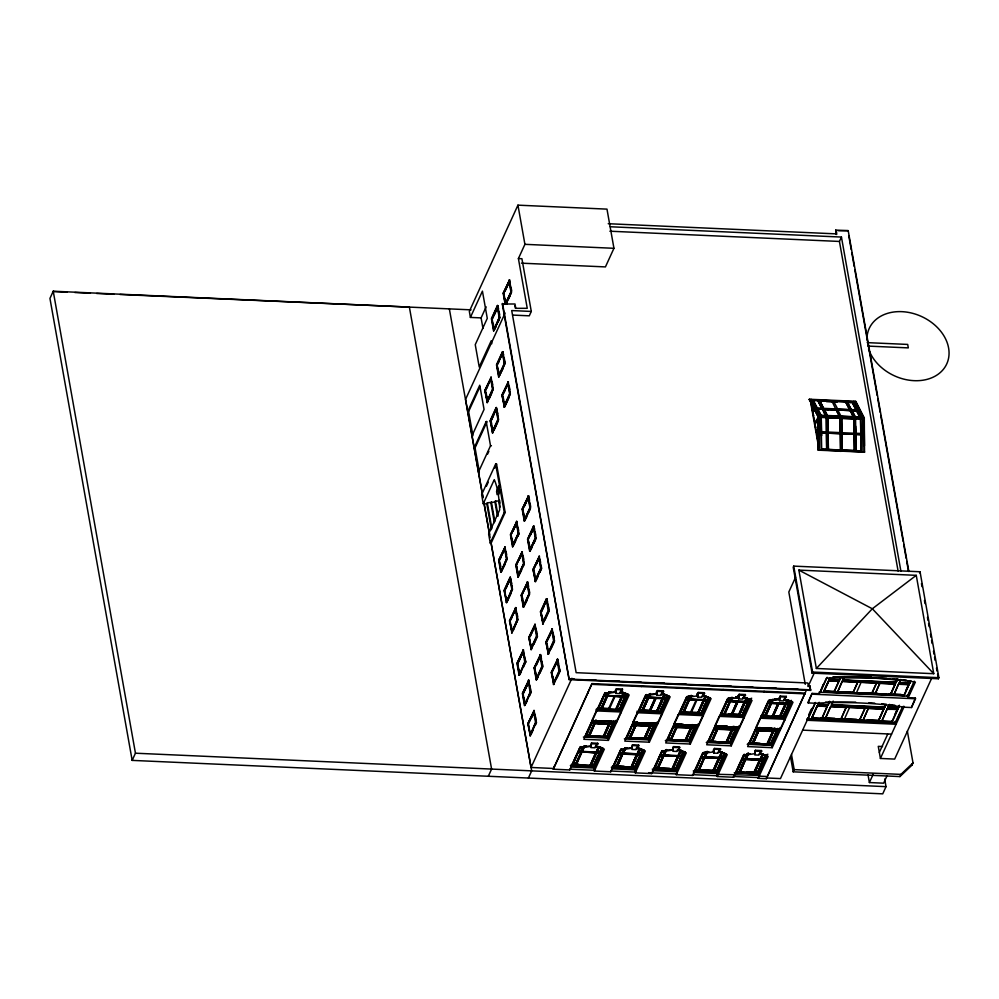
<?xml version="1.0" encoding="UTF-8"?>
<svg xmlns="http://www.w3.org/2000/svg" width="999" height="999" viewBox="0 0 999 999"><rect width="100%" height="100%" fill="white"/><g stroke="black" fill="none" stroke-linecap="round" stroke-linejoin="round"><path stroke-width="1.5" d="M591.52 742.981L590.921 747.614L595.017 747.801L597.802 744.018L597.664 743.256L591.52 742.981L590.884 746.365L579.795 748.051L569.767 769.942L553.271 769.205L591.982 683.603L805.069 693.094L766.358 778.708L758.166 778.333L759.04 775.399L718.219 774.325L717.806 772.052L726.186 753.758M616.333 688.786L615.696 692.17L604.607 693.855L583.803 739.285L608.379 740.384L629.183 694.942L620.067 692.369L622.477 689.06L616.333 688.786L615.734 693.418L619.83 693.606L622.477 689.06M632.479 744.804L631.88 749.437L635.976 749.625L638.748 745.841L638.623 745.079L632.479 744.804L631.843 748.189L620.754 749.874L610.726 771.765L594.343 771.041L593.943 768.768M656.156 692.22L656.693 695.254L660.789 695.429L663.561 691.645L663.436 690.883L657.292 690.609L656.643 694.005L645.566 695.679L624.762 741.108L649.338 742.207L670.142 696.778L661.013 694.193M656.693 695.254L657.292 690.609M673.426 746.628L672.839 751.273L676.935 751.448L679.707 747.664L679.57 746.902L673.426 746.628L672.789 750.024L661.713 751.698L651.685 773.588L635.302 772.864L634.902 770.591M701.972 696.016L711.101 698.601L690.297 744.03L665.721 742.944L686.525 697.502L697.589 695.828L698.239 692.444L704.382 692.719L704.52 693.468L701.748 697.252L697.652 697.077L697.102 694.043M697.652 697.077L698.239 692.444M713.748 751.847L714.385 748.463L720.529 748.738L717.881 753.271L713.786 753.096L713.249 750.062M713.786 753.096L714.385 748.463M738.061 695.878L738.598 698.9L742.694 699.075L745.479 695.292L745.341 694.542L739.198 694.268L738.561 697.652L738.136 695.379M738.598 698.9L739.198 694.268M755.344 750.286L754.745 754.919L758.84 755.107L761.625 751.31L761.488 750.561L755.344 750.286L754.707 753.671L743.618 755.344L733.591 777.247L717.22 776.51L716.807 774.25M780.157 696.091L779.52 699.475L768.431 701.148L747.627 746.59L772.202 747.689L793.006 702.247L783.89 699.675L786.3 696.365L780.157 696.091L779.557 700.724L783.653 700.911L786.3 696.365M864.709 452.16L818.281 450.174L817.794 416.146L809.365 399.25L855.668 401.311L864.285 418.094L864.522 451.885M810.926 400.424L811.151 399.325L819.692 415.671M812.874 401.036L813.099 399.937L852.497 401.698L860.476 416.97L821.078 415.222L813.099 399.937M817.944 400.986L822.052 408.853M822.165 408.304L817.157 408.079L817.319 409.165M817.157 408.079L820.966 415.759L824.699 416.071M823.775 408.653L819.717 400.512L823.725 408.928M820.941 415.896L821.078 415.222M822.327 409.39L817.432 408.616M853.745 416.945L850.149 410.077L824 409.465L828.583 409.665M822.439 408.841L825.948 416.121L822.389 409.115L817.382 408.891L822.352 409.253M827.647 416.059L824.113 408.916M835.938 409.478L831.93 401.061L833.553 401.123L837.661 409.003M836.213 410.002L839.797 416.883M837.824 410.077L841.42 416.958M845.654 402.222L849.812 409.815L823.75 408.791M847.314 402.297L851.46 410.027L856.555 409.84L851.548 409.615M852.909 416.121L850.149 410.077M852.497 401.698L852.272 402.797L849.237 402.659M851.71 410.701L856.717 410.926M853.658 402.335L853.883 401.236L862.424 417.582M864.447 445.766L864.098 418.206L855.668 401.311M498.676 485.926L496.565 491.608L497.102 494.63L499.488 490.459L498.676 485.926L500.462 486.001M499.1 487.237L497.677 491.058L497.477 490.084A48.601 14.648 -87.4 0 0 494.28 479.67L483.254 503.758L486.813 503.908L487.312 502.822L494.93 502.035L495.442 500.949L499.001 501.098L499.5 500.012L500.037 503.034M471.103 309.852L53.234 291.221L49.95 298.414L132.168 760.389L882.741 793.843L886.026 786.65L884.677 779.058M132.168 760.389L135.452 753.209L53.234 291.221M521.466 263.174L605.431 266.908L613.948 248.301L606.98 209.128L517.944 205.157L469.33 311.363L470.404 317.42L481.093 317.894L486.151 306.83M470.404 317.42L482.43 291.134L487.275 318.381L475.249 344.655L479.22 366.97L491.258 340.696L491.795 343.731M514.985 305.806L515.422 308.329L527.247 308.304L518.406 258.566L524.912 244.33L517.944 205.157M495.966 326.873L493.568 330.794L491.408 318.681L497.427 305.544L498.551 308.604M505.032 303.646L503.146 293.057L509.752 279.945M497.902 306.88L492.395 318.918M511.226 291.82L505.419 303.858L503.533 293.256L509.64 281.243M497.602 306.868L492.095 318.906L493.981 329.495L499.488 317.457M509.34 281.231L503.821 293.269L505.706 303.871M494.23 314.91L496.678 309.553M505.344 290.609L507.804 285.264M518.406 258.566L521.915 258.716L531.293 311.438L511.713 310.564L576.148 672.677L807.804 682.991L808.328 685.976L810.114 686.063L810.539 690.396L569.143 679.632L502.285 303.996L515.009 303.996L515.684 307.779M497.315 306.855L499.188 317.445L494.268 329.508M505.419 303.858L510.926 291.808L509.04 281.219M493.568 330.794L499.575 317.645L497.427 305.544M505.906 303.846L511.313 292.02L509.165 279.907M506.193 303.858L511.613 292.033L509.453 279.932L503.446 293.069L505.332 303.659M498.364 321.616L499.575 317.645M508.903 298.614L511.313 292.02M505.119 312.999L465.559 399.388L483.041 497.639M468.606 411.538L467.719 411.501L479.745 385.227L484.053 409.428L472.028 435.714L472.914 435.751L468.606 411.538L480.007 386.65M487.5 402.572L484.752 390.447L491.358 377.335M502.834 369.056L498.638 376.91L496.478 364.81L502.497 351.673L503.633 354.72M487.612 401.273L485.127 390.646L491.246 378.633L490.01 381.306M499.35 375.636L496.865 365.022L502.972 353.009L501.136 357.018M490.946 378.621L485.427 390.659L487.312 401.261L492.832 389.21M502.684 352.984L497.165 365.035L499.05 375.624L504.557 363.586M487.562 386.663L485.127 390.646M498.688 362.375L496.865 365.022M487.012 401.248L492.532 389.198L490.646 378.609M498.751 375.612L504.27 363.574L502.385 352.972M486.9 402.547L492.919 389.41L490.759 377.31M498.638 376.91L504.657 363.773L502.497 351.673M489.298 398.638L491.708 393.381M531.293 311.438L529.295 315.821L512.712 315.085M486.201 421.541L474.175 447.814L475.062 447.852L487.1 421.578L486.201 421.541L490.521 445.754L478.484 472.028L479.37 472.065M492.882 432.842L490.134 420.704L496.153 407.567L497.814 413.648M504.62 407.205L501.873 395.08L508.479 381.968M492.994 431.531L490.521 420.916L496.628 408.903M504.732 405.906L502.26 395.279L508.366 383.266M496.328 408.891L490.821 420.929L492.694 431.518L498.214 419.48M508.066 383.254L502.547 395.292L504.433 405.894L509.952 393.843M491.645 423.963L491.108 420.941L493.568 415.584M504.682 391.296L502.26 395.279M492.407 431.506L497.914 419.468L496.028 408.878M504.133 405.881L509.652 393.831L507.767 383.241M492.282 432.817L498.301 419.667L496.153 407.567M504.02 407.18L510.039 394.043L507.879 381.93M494.08 430.207L497.689 422.327M505.219 405.894L508.828 398.014M487.612 454.083L488.873 451.323M490.247 543.094L504.283 512.437L500.374 490.497L498.401 495.254A48.601 14.648 -87.4 0 1 499.662 509.927L488.636 534.015L490.247 543.094L491.146 543.131L505.169 512.475L496.553 464.06L495.666 464.023L481.63 494.68L483.254 503.758M486.351 486.351L488.261 482.18M494.642 468.244L496.553 464.06M505.019 564.447L500.811 572.302L498.663 560.202L505.269 547.09M515.546 541.446L512.549 546.678L510.402 534.565L517.007 521.453M526.685 517.12L524.288 521.041L522.127 508.941L528.746 495.829M498.663 560.202L504.97 547.077L507.13 559.178L501.111 572.315L499.05 560.414L505.157 548.389L503.321 552.41M513.261 545.392L510.776 534.777L516.883 522.764L513.211 530.794M524.999 519.767L522.514 509.14L528.621 497.127M504.857 548.376L499.338 560.427L501.223 571.016L506.743 558.965M516.595 522.752L511.076 534.79L512.962 545.379L518.481 533.341M528.321 497.115L522.814 509.153L524.7 519.755L530.207 507.704M500.861 557.754L499.05 560.414M524.338 506.493L528.009 498.464M504.557 548.364L506.443 558.953L501.523 571.028M512.662 545.367L518.181 533.329L516.296 522.739M524.4 519.742L529.92 507.692L528.034 497.102M500.811 572.302L506.83 559.165L504.67 547.065M512.549 546.678L518.568 533.528L516.408 521.428M524.288 521.041L530.307 507.904L528.146 495.804M517.957 536.188L519.155 533.566L518.181 533.329M529.095 511.875L530.307 507.904M506.793 602.597L504.045 590.459L510.064 577.322L511.738 583.404M521.54 570.392L517.932 576.935L515.784 564.835L522.39 551.723M532.067 547.39L529.67 551.298L527.522 539.198L533.528 526.061L534.665 529.108M516.083 564.847L522.09 551.71L524.25 563.811L518.231 576.947L516.346 566.358M508.091 584.003L510.539 578.658L504.433 590.671L506.868 586.688M518.106 572.627L518.643 575.661L516.171 565.034L522.277 553.021M530.382 550.024L527.897 539.41L534.015 527.397L530.332 535.414M510.239 578.646L504.732 590.684L506.343 599.762M521.977 553.009L516.458 565.059L518.344 575.649L523.863 563.598M533.716 527.372L528.196 539.423L530.082 550.012L535.601 537.974M519.205 559.715L521.665 554.358M509.94 578.633L511.825 589.223L506.905 601.286M518.056 575.636L523.563 563.586L521.678 552.996M529.782 549.999L535.302 537.962L533.416 527.36M507.23 599.937L512.125 589.235M506.206 602.572L512.212 589.435L510.064 577.322M517.932 576.935L523.951 563.798L521.803 551.698M529.67 551.298L535.689 538.161L533.528 526.061M507.392 601.286L511.001 593.394M523.339 566.458L523.951 563.798M533.878 543.444L535.676 539.51M512.175 632.854L509.428 620.729L516.046 607.617M526.923 600.661L523.326 607.205L521.166 595.092L527.772 581.98M535.651 581.593L532.904 569.467L539.51 556.356M514.085 612.936L515.921 608.915L509.815 620.941L511.638 618.281M524.025 605.918L521.553 595.304L527.659 583.291L525.212 588.636M535.227 577.26L535.764 580.294L533.291 569.667L539.398 557.654M515.634 608.903L510.114 620.953L512 631.543L517.507 619.492M527.36 583.279L521.853 595.317L523.738 605.906L529.245 593.868M539.098 557.642L533.578 569.68L535.464 580.282L540.983 568.231M536.338 564.348L538.786 558.99M515.334 608.891L517.22 619.48L512.3 631.555M523.439 605.894L528.946 593.856L527.072 583.266M535.177 580.269L540.684 568.219L538.798 557.629M511.588 632.829L517.607 619.692L515.447 607.592M523.326 607.205L529.333 594.068L527.185 581.955M535.052 581.568L541.071 568.431L538.923 556.331M513.386 630.232L517.607 619.692M536.251 580.282L538.061 576.336M539.86 572.402L541.67 568.456L541.121 565.434M520.929 672.602L519.13 675.199L516.97 663.099L523.576 649.987M531.456 649.6L528.708 637.462L535.314 624.35M543.194 623.963L540.447 611.825L546.453 598.688L547.589 601.748M529.008 637.474L535.014 624.338L537.175 636.438L531.156 649.587L529.27 638.985M523.464 651.286L517.957 663.336M531.031 645.267L531.568 648.289L529.095 637.674L535.202 625.661M546.94 600.024L540.834 612.037L543.306 622.664M523.164 651.273L517.657 663.324L519.268 672.402M534.902 625.636L529.395 637.687L531.268 648.276M546.64 600.012L541.121 612.05L543.006 622.652M519.18 660.651L522.852 652.622M530.294 636.363L533.978 628.334M543.868 606.718L541.421 612.062L540.447 611.825M522.877 651.261L524.762 661.85L519.842 673.925M530.981 648.264L536.488 636.226L534.602 625.624M542.707 622.627L548.226 610.589L546.341 599.999M519.13 675.199L525.049 661.862M530.856 649.562L536.788 636.238M542.594 623.938L548.526 610.601M523.326 667.344L525.736 662.087L525.199 659.065M533.866 644.343L537.474 636.463L534.727 624.325M544.992 620.017L549.2 610.826L546.453 598.688M526.91 701.548L524.512 705.469L522.352 693.356L528.971 680.244M538.049 677.235L536.251 679.832L534.09 667.732L540.696 654.62M548.576 654.233L545.829 642.095L552.435 628.983M528.846 681.555L523.339 693.593M536.962 678.558L534.477 667.931L540.584 655.918M548.151 649.899L548.688 652.921L546.216 642.307L552.322 630.282M528.558 681.543L523.039 693.581L524.925 704.17M540.284 655.906L534.777 667.944L536.663 678.546M552.022 630.269L546.515 642.32L548.401 652.909M525.174 689.585L527.622 684.228M536.301 665.284L538.748 659.939M549.875 635.639L546.216 642.307M488.299 776.26L491.595 769.08L409.378 307.093L119.98 294.48M528.259 681.53L530.144 692.12L525.224 704.183M536.363 678.533L541.883 666.483L539.997 655.893M548.101 652.896L553.608 640.859L551.723 630.257M524.512 705.469L530.444 692.132M536.251 679.832L542.17 666.495M547.976 654.195L553.908 640.871M529.32 696.291L531.118 692.357L528.371 680.219M539.847 673.289L542.857 666.72L540.109 654.595M550.986 648.975L553.995 642.407M530.494 735.751L527.747 723.626L534.353 710.514M553.958 684.49L551.211 672.352L557.817 659.253M528.046 723.638L534.053 710.501L536.213 722.602L530.194 735.739L528.134 723.825L534.24 711.812M554.083 683.191L551.598 672.564L557.704 660.551M533.941 711.8L528.421 723.85L530.307 734.44M557.405 660.539L551.898 672.577L553.783 683.179M531.168 718.506L533.628 713.149M555.869 664.56L551.598 672.564M533.641 711.788L535.526 722.377L530.606 734.452L530.069 731.418M553.483 683.154L559.003 671.116L557.117 660.526M529.895 735.726L535.826 722.389M553.371 684.465L559.29 671.128M531.093 734.44L532.892 730.494M535.302 725.249L536.5 722.614L533.753 710.489M556.967 677.921L559.977 671.353L559.165 666.808M569.143 679.632L502.534 303.446M553.134 768.456L531.056 767.469L571.915 678.234M528.396 778.046L531.68 770.866L490.646 540.646M553.271 769.205L591.982 683.603M591.82 720.741L596.328 710.888L620.903 711.987L616.395 721.84L591.82 720.741L591.957 721.503M599.762 746.89A21.016 11.963 -10.1 0 1 602.747 748.251L594.393 766.495L571.603 765.484L579.957 747.24A21.016 11.963 -10.1 0 1 581.967 746.665M584.64 737.012L592.307 720.267M628.146 694.043L620.629 710.464L597.265 709.44L604.782 693.019M575.324 764.585L572.627 764.347L578.396 751.748L581.068 751.872M580.594 746.952L572.652 764.472M592.832 720.217L585.664 735.876L606.68 736.812M598.901 706.955L603.408 697.115M606.718 695.828L604.12 696.091L605.431 692.707M595.267 723.026L609.153 723.638L610.264 720.866L611.151 720.903L610.089 723.938L612.762 724.05L609.74 723.975L604.02 736.825L606.693 736.937L613.848 721.153L613.96 721.79L606.793 737.449L585.776 736.513L591.683 722.739L594.343 722.851L595.479 720.217M592.857 720.341L591.695 722.864L594.368 722.989M598.925 707.08L603.433 697.24M604.12 696.091L604.258 695.092L606.955 695.341L607.941 692.994M590.971 765.159L593.668 765.409L601.61 747.889L593.756 765.908L572.739 764.972L580.519 746.578M585.776 736.513L592.944 720.853L613.96 721.79M626.46 693.768L619.392 709.927L598.376 708.99L605.456 692.831L604.295 695.341L606.967 695.466M575.299 764.46L581.131 752.247L578.396 751.748M583.678 746.166L581.318 751.323L578.621 751.073M588.336 736.001L594.168 723.788L591.408 723.164L594.417 723.239L595.529 720.466M600.936 708.478L606.705 695.704M599.425 752.809L596.753 752.697L591.033 765.534L590.147 765.496L595.866 752.659L581.98 752.035L576.261 764.884L575.374 764.834L581.093 751.997L578.421 751.872M578.708 751.585L581.381 751.698L583.703 746.29M608.903 724.188L594.992 723.438L589.298 736.413L588.399 736.375L594.118 723.526L591.433 723.288M607.642 695.991L601.898 708.89L600.998 708.853L606.743 695.953L604.058 695.704M604.033 695.579L607.017 695.716L608.541 692.382M598.588 746.728L596.166 752.359L581.93 751.785L576.186 764.497L590.109 765.246L595.829 752.397M584.028 747.202L582.205 751.36L596.116 752.11L598.538 746.478M610.264 720.866L609.19 723.9L594.967 723.313L589.298 736.413M596.366 720.254L595.242 722.901L609.128 723.513M625.287 696.153L622.689 696.415L624.213 693.081L623.413 692.844L621.803 696.378L607.592 695.741L601.823 708.516L615.734 709.253L621.478 696.365M607.842 695.379L609.44 691.72M596.415 720.504L595.304 723.276L609.19 723.9M609.477 691.97L607.904 695.754L621.728 695.991M607.617 695.866L621.565 696.865L615.022 696.328L609.278 709.215L608.391 709.178L614.185 696.54L607.592 695.741M623.326 692.332L621.753 696.116L607.867 695.504M609.74 723.975L604.07 737.075L603.184 737.037L608.853 723.938L603.134 736.775L589.248 736.163M622.414 696.653L616.67 709.552L615.784 709.515L621.565 696.865M835.738 230.095L836.163 234.428L835.738 230.095L848.201 230.657L908.865 571.54M590.996 765.284L596.715 752.447M611.151 720.903L610.039 723.688L612.712 723.8M616.633 709.302L622.377 696.403L625.274 696.028M597.052 752.397L599.325 746.74L597.015 752.147L599.675 752.272L596.965 751.897L599.637 752.01M594.193 763.561L597.864 755.531M609.003 731.218L606.793 737.449M610.789 727.297L612.587 723.388M621.003 704.994L624.587 697.177M626.435 693.643L619.293 709.415L616.608 709.178M596.803 752.946L599.725 752.522M609.84 724.487L612.762 724.05M622.464 696.902L625.362 696.528M595.354 768.843L594.942 766.583L603.321 748.276M608.379 740.384L607.979 738.111L616.121 720.316L616.52 722.589M594.343 771.041L604.37 749.138L595.254 746.565L597.664 743.256M898.089 571.016L839.435 241.446L841.445 237.063L610.302 226.761M848.201 230.657L838.598 230.781M632.779 722.564L637.287 712.712L661.862 713.81L657.342 723.663L632.779 722.564L632.904 723.326M613.199 765.908L620.903 749.063M625.586 738.835L633.266 722.09L637.824 722.289M645.729 694.842L638.211 711.263L661.588 712.299L669.105 695.866M613.611 766.295L619.355 753.571L622.09 754.07L616.321 766.67L617.22 766.708L622.889 753.608L637.125 754.183L640.097 748.963L645.329 750.961L635.302 772.864M622.09 754.07L619.417 753.958L621.553 748.775L613.698 766.795L634.715 767.731L642.557 749.712L640.634 754.095L637.961 753.97L640.309 748.688L641.545 749.3M652.135 722.864L650.998 725.511L653.671 725.624L654.795 722.976L654.907 723.613L647.739 739.272L626.735 738.336L632.379 725.112L635.376 725.062L636.438 722.04L635.376 725.062M637.35 722.202L636.213 724.849L650.112 725.461L651.311 723.201L650.149 725.724L635.926 725.149L630.244 738.236L629.358 738.199L635.127 725.611L632.454 725.486L633.791 722.04M639.248 710.301L646.39 694.53M645.004 697.539L647.752 698.026L645.079 697.914L645.217 696.915L647.901 697.165M626.735 738.336L633.716 721.665M639.223 710.177L641.907 710.426L647.677 697.652L641.957 710.676L642.844 710.714L648.551 697.564L662.749 698.201L664.285 694.168L665.172 694.904L663.648 698.239L665.072 694.405L663.598 697.989L666.271 698.101L667.394 695.466L667.507 696.091L660.339 711.75L639.335 710.813L646.403 694.655M616.321 766.67L622.002 753.571L616.283 766.408L613.586 766.171M624.025 749.15L622.34 753.521L619.667 753.408M648.9 694.817L647.976 697.539L645.079 697.914M624.65 748.114L622.29 753.271L619.63 753.159M635.052 725.224L629.308 737.949L626.635 737.824M632.654 724.687L635.327 724.812L636.463 722.165M649.45 693.955L647.926 697.29L645.254 697.165M622.34 753.521L625.624 747.801L623.189 753.308L637.075 753.933L639.522 748.426M629.358 738.199L635.127 725.611M641.957 710.676L647.752 698.026M647.976 697.539L649.425 693.83M622.889 753.608L617.22 766.708M625.699 748.189L623.226 753.571L625.599 747.677M649.862 726.011L635.938 725.274L630.244 738.236M650.436 693.793L648.863 697.577L650.386 693.543M617.17 766.458L622.914 753.733L636.8 754.357L631.056 767.07L616.233 766.158M635.938 725.274L630.207 737.986L644.093 738.611L649.837 725.886L644.143 738.86L645.029 738.898L650.699 725.798L653.708 725.873L651.048 725.761L652.11 722.739L650.948 725.249M642.807 710.464L648.576 697.689L662.487 698.438L656.693 711.088L642.782 710.339M650.411 693.668L648.813 697.327L662.712 697.951L664.298 694.293M642.844 710.714L648.588 697.814M649.35 711.001L655.094 698.114L649.35 711.001L650.237 711.051L655.981 698.151L650.237 711.051M631.106 767.319L636.775 754.233L631.106 767.319L631.992 767.357L637.674 754.27L640.596 753.845M639.497 748.301L637.125 754.183M649.812 725.761L644.143 738.86M650.149 725.724L651.211 722.689M656.743 711.338L662.437 698.189L656.743 711.338L657.629 711.375L663.324 698.226L666.221 697.851L666.083 698.85L663.423 698.726M662.749 698.201L664.372 694.667M631.992 767.357L637.674 754.27M637.924 753.721L640.284 748.563L637.924 753.721L640.609 753.97M650.699 725.798L645.029 738.898M657.542 710.876L663.324 698.226M631.955 767.107L637.687 754.395L640.359 754.507L634.615 767.232L631.93 766.982M637.599 760.039L634.715 767.731M640.047 754.682L641.882 750.674M647.739 739.272L648.763 735.651M651.148 730.431L653.533 725.212M660.764 709.427L664.947 700.299M612.375 766.295L612.562 767.307L635.352 768.318L643.706 750.074A21.016 11.963 -10.1 0 0 640.721 748.726M636.301 770.679L635.901 768.406L644.28 750.099M649.338 742.207L648.938 739.934L657.08 722.152L657.479 724.412M813.024 412.05L814.222 408.778L811.375 402.772M815.159 424.026L812.861 412.787L814.772 409.278M678.246 714.535L673.726 724.387L698.301 725.486L702.809 715.634L678.246 714.535L678.371 715.296M654.158 767.731L661.862 750.886M686.688 696.665L679.17 713.086L702.547 714.123L710.064 697.702M665.609 749.937L663.299 755.356L660.289 755.281L654.545 767.994L657.23 768.243M660.551 754.857L662.499 750.599L654.657 768.618L675.661 769.555L683.541 751.66L675.549 768.93M701.186 712.936L708.353 697.29L701.298 713.573L680.282 712.637L687.337 696.353M681.543 755.669L678.621 756.093L681.38 756.718L678.646 756.218L672.951 769.193L672.065 769.143L677.784 756.305L663.885 755.681L658.166 768.531L657.28 768.493L662.999 755.644L660.327 755.531L654.657 768.618M660.626 755.232L662.524 750.724M667.682 740.159L674.75 723.863L667.569 739.522L688.586 740.459L695.754 724.799L695.866 725.436L688.698 741.096L667.682 740.159L673.363 727.06M676.286 726.635L673.613 726.51L674.762 724M680.194 712.125L685.988 699.487M687.362 696.478L686.213 698.988L688.885 699.113M680.282 712.637L687.449 696.977M657.217 768.106L663.049 755.893L660.327 755.531M660.576 754.982L663.249 755.094L664.972 750.986M681.368 724.038L677.397 723.863L676.261 726.51L673.588 726.385M682.841 712.125L688.611 699.35M690.359 695.529L688.86 698.988L686.263 699.25M676.922 727.222L671.203 740.059L670.317 740.022L676.036 727.185L673.338 726.935M670.317 740.022L676.073 727.434L673.314 726.81L676.323 726.885L677.434 724.113M707.005 700.424L704.307 700.174L698.588 713.199L697.689 713.161L703.396 700.012L696.94 699.974L691.196 712.874L690.309 712.836L696.091 700.187L689.547 699.65L683.803 712.537L682.916 712.499L688.661 699.6L685.963 699.362M688.661 699.6L685.938 699.238L688.923 699.362L690.409 695.779L688.823 696.103M814.859 424.013L818.281 416.546L815.109 410.477M817.269 435.926L814.997 424.775L818.705 417.32M664.123 755.019L666.558 749.5M671.141 739.685L676.897 727.097L690.809 727.846L685.089 740.684L685.988 740.721L691.708 727.884M692.17 724.525L691.046 727.172L677.172 726.673L678.371 724.4M705.282 696.241L703.708 700.024L689.51 699.387L683.803 712.537M689.747 699.025L691.345 695.366M678.333 724.15L677.222 726.922L691.108 727.547L676.972 727.472L690.796 727.709M691.395 695.616L689.822 699.4L703.646 699.65L705.756 696.128M816.982 435.914L818.606 432.367L818.418 417.307M818.78 446.029L817.107 436.675L818.618 433.391L818.693 439.011M671.99 768.768L677.734 756.056L663.873 755.556L658.104 768.156L672.015 768.893M685.027 740.309L690.771 727.584M677.734 756.056L663.848 755.431L678.071 756.006L680.494 750.374L679.382 750.037A20.08 11.426 -10.1 0 0 677.647 749.662M691.108 727.547L692.22 724.774L697.015 724.924L689.335 741.683L689.16 740.671M697.689 713.161L703.433 700.262L689.522 699.512M678.621 756.093L672.951 769.193M678.895 755.669L681.243 750.386M685.913 740.346L691.658 727.622M707.267 700.187L704.283 700.049L698.513 712.824L701.211 713.061L707.18 699.675M704.532 699.687L706.031 696.228M691.995 727.584L694.667 727.709L691.995 727.584L693.106 724.812L686.088 724.75M706.081 696.478L704.595 700.062L707.205 699.799M677.934 763.199L675.661 769.555M679.77 759.19L682.841 752.497M690.908 734.864L693.893 728.346M704.707 704.732L701.298 713.573M681.643 756.168L675.574 769.055L672.065 769.143M683.541 751.66L681.593 755.918L678.92 755.793M694.667 727.709L688.611 740.584L685.938 740.471M691.957 727.334L694.63 727.447L695.779 724.937M653.508 769.13L676.311 770.142L684.665 751.897A21.016 11.963 -10.1 0 0 683.241 751.173M677.26 772.502L676.86 770.229L685.239 751.935M690.297 744.03L689.884 741.758L697.402 725.336M713.736 751.847L702.659 753.521L692.644 775.424L676.261 774.687L677.122 771.74L652.547 770.654L652.684 771.403M676.261 774.687L686.288 752.796L677.16 750.212M719.193 716.358L714.685 726.211L739.26 727.309L743.768 717.457L719.193 716.358L719.33 717.12M702.821 752.709L694.467 770.953L717.257 771.977L725.611 753.733A21.016 11.963 -10.1 0 0 724.2 752.996M715.172 725.736L707.504 742.494L707.317 741.483M727.647 698.501L720.129 714.909L743.506 715.946L751.648 698.151M703.458 752.422L695.616 770.454L716.62 771.39L724.587 753.995L723.438 752.834M716.995 729.008L714.297 728.758L708.553 741.483L711.226 741.595L716.945 728.758L711.263 741.845L712.162 741.895L717.831 728.795L732.067 729.37L733.216 726.847L734.103 726.885L732.954 729.407L735.626 729.532L732.954 729.407M717.032 729.258L714.36 729.145L715.696 725.699M721.153 713.96L728.296 698.176L729.757 697.801M695.504 769.817L698.189 770.067L703.995 757.729L701.335 757.604L701.51 756.68L704.208 756.93L706.518 751.51M749.337 699.238L747.04 698.313L745.516 701.635L748.176 701.76L749.312 699.113L742.257 715.396L721.241 714.46L721.128 713.835L723.825 714.073L729.657 701.685L726.985 701.56L727.122 700.561L729.819 700.811L731.318 697.352M695.616 770.454L703.483 752.547M736.738 726.76L729.657 742.919L708.641 741.982L715.721 725.823L727.334 726.273M721.241 714.46L728.408 698.813L733.79 697.752M718.343 725.686L717.245 728.458L714.572 728.346M721.915 752.11L719.03 757.841L704.807 757.254L699.125 770.354L698.239 770.316L703.995 757.729M701.335 757.604L704.258 757.18L706.618 752.022L704.957 752.135M714.61 728.596L717.282 728.708L718.368 725.811M732.329 697.314L730.731 700.973L744.617 701.598L746.278 698.313L744.667 701.847L730.456 701.223L724.762 714.372L723.875 714.322L729.657 701.685M726.985 701.56L729.882 701.186L731.768 697.789M699.088 770.104L704.807 757.254M707.517 751.335L705.094 756.967L718.98 757.579L721.403 751.947M717.831 728.795L712.112 741.633L725.998 742.257L731.718 729.407M724.712 714.11L730.456 701.223M732.392 697.702L730.781 701.223L744.592 701.473M793.718 566.121L793.218 567.22L812.075 673.139L938.386 678.771L938.885 677.684L920.042 571.753L793.718 566.121L812.574 672.052L812.075 673.139M731.256 714.66L737 701.76L731.256 714.66L732.155 714.697L737.899 701.798L732.155 714.697M795.516 577.385L788.823 592.007L805.256 684.352M733.129 726.348L732.017 729.12L718.131 728.496L719.243 725.724L718.081 728.246L732.067 729.37M722.502 757.492L719.58 757.916L713.91 771.016L713.011 770.978L718.693 757.879L712.974 770.716L699.063 769.979M732.654 729.707L726.935 742.544L726.048 742.507L731.768 729.67L717.856 728.92M748.139 701.498L745.242 701.872L739.535 715.022L738.648 714.984L744.355 701.835L738.611 714.735L724.687 713.985M713.91 771.016L719.58 757.916L722.277 758.166L716.533 770.878L713.835 770.641M717.22 776.51L727.235 754.62L722.177 752.734L719.917 757.879L722.19 752.21M732.617 729.457L726.935 742.544M734.015 726.385L732.866 728.908L735.564 729.145M747.951 702.247L745.266 701.997L739.535 715.022M747.04 698.313L745.554 701.885L746.99 698.051M713.86 770.766L719.605 758.041M722.215 752.334L719.879 757.629L722.552 757.741L724.475 753.358M734.04 726.51L732.904 729.158L735.576 729.282L736.713 726.635M739.497 714.772L745.266 701.997M720.117 762.349L723.788 754.32M730.669 739.297L733.653 732.779M744.467 709.165L742.257 715.396M746.852 703.958L748.651 700.037M735.301 729.695L729.57 742.419L726.897 742.294L732.642 729.582L735.376 730.082L732.704 729.957M747.939 702.122L742.17 714.897L738.648 714.984M737.961 726.748L730.294 743.506L730.119 742.494M750.261 698.501L742.919 715.933L742.744 714.922M738.548 697.652L727.472 699.325L706.68 744.767L731.243 745.853L730.843 743.593L738.361 727.172M731.243 745.853L752.047 700.424L742.931 697.851M760.152 718.194L755.644 728.046L780.219 729.133L784.727 719.28L760.152 718.194L760.289 718.943M743.78 754.532L735.426 772.776L758.216 773.8L766.395 754.545M756.131 727.559L748.463 744.317L748.276 743.306M791.982 701.348L784.452 717.769L761.088 716.745L768.606 700.324M787.187 699.887L785.626 703.671L771.415 703.046L765.721 716.196L764.822 716.158L770.616 703.508L767.856 702.884L770.778 702.634L771.765 700.287M742.532 758.878L744.417 754.257M772.839 728.308L759.352 727.759L758.241 730.531L755.569 730.419L756.655 727.522M762.112 715.784L767.894 703.134M757.467 772.577L765.434 755.194L757.579 773.214L736.563 772.277L744.53 754.882M773.863 730.981L776.535 731.106L777.697 728.583L770.616 744.742L749.6 743.805L756.68 727.647M789.11 703.458L786.513 703.708L787.986 700.137L790.384 701.573L783.216 717.22L762.2 716.283L769.367 700.636L773.388 699.775M739.198 772.14L744.867 759.04L739.198 772.14L740.084 772.177L745.754 759.09L759.989 759.665L762.412 754.02L761.3 753.696M747.477 753.346L745.204 759.003L742.195 758.928L744.954 759.552M757.904 730.581L752.222 743.681L753.121 743.718L758.79 730.619L773.026 731.193L774.125 728.421M758.241 730.531L759.302 727.509M736.563 772.277L742.22 759.053L744.892 759.178L739.148 771.89L736.45 771.64M747.502 753.471L745.167 758.753L742.494 758.628M759.327 727.634L758.191 730.281L755.519 730.169M770.554 703.134L764.784 715.896L762.087 715.659L762.2 716.283M772.302 699.312L770.791 702.759L768.131 702.647M745.204 759.003L747.939 753.758M752.222 743.681L757.916 730.706L752.185 743.418L749.512 743.306L755.256 730.581L757.941 730.831M764.822 716.158L770.616 703.508M767.856 702.884L770.841 703.009L772.364 699.687M745.754 759.09L740.084 772.177M748.563 753.658L746.103 759.04L748.476 753.159M776.285 731.655L773.588 731.405L767.894 744.367L767.007 744.33L772.726 731.493L758.815 730.744L753.121 743.718M760.239 727.809L759.128 730.581L760.189 727.547M765.721 716.196L771.415 703.046M740.034 771.927L745.778 759.215L759.665 759.827M748.501 753.283L746.053 758.79L759.939 759.415M758.815 730.744L753.071 743.468L766.957 744.08M760.214 727.672L759.09 730.319L772.976 730.943M765.671 715.946L771.44 703.171L785.351 703.908L779.607 716.807L780.494 716.845L786.238 703.958M773.301 699.275L771.69 702.796L785.576 703.421L787.15 699.637M773.351 699.525L771.727 703.059L785.551 703.296M772.215 716.483L777.959 703.583L772.215 716.483L773.101 716.52L778.845 703.621L773.101 716.52M763.248 760.114L760.576 760.002L754.857 772.839L753.883 772.289L759.652 759.702L745.853 759.59M762.874 753.933L759.914 759.277L746.003 758.541M766.932 743.955L772.677 731.243L758.878 731.118M774.088 728.171L772.951 730.818L759.065 730.194M779.532 716.433L785.301 703.658M753.97 772.801L759.69 759.952L745.803 759.34M763.548 759.814L760.539 759.74L754.794 772.464L757.492 772.702L763.461 759.315M763.174 754.17L760.813 759.327L763.498 759.565L765.446 755.319L764.385 754.657M774.974 728.209L773.838 730.856L776.51 730.981M786.438 703.333L787.949 699.887M773.913 731.231L776.585 731.355L773.913 731.231L775.024 728.458M759.852 766.845L763.523 758.828M771.028 742.432L773.413 737.212M775.811 731.992L776.997 729.382M783.216 717.22L784.827 712.299M786.613 708.391L789.597 701.86M770.616 744.742L777.672 728.458M783.104 716.595L790.271 700.936L789.135 703.583L786.463 703.458M776.585 731.355L770.516 744.243L767.856 744.118M789.185 703.833L783.116 716.72L780.431 716.47L786.201 703.696L789.098 703.333M778.92 728.583L771.253 745.329L771.066 744.317M791.22 700.324L783.878 717.757L783.703 716.745M806.58 689.809L767.369 776.51L759.178 776.148L758.765 773.875L767.794 754.17M772.202 747.689L771.802 745.416L779.32 728.995M758.166 778.333L768.194 756.443L759.078 753.87M814.26 673.039L808.079 686.525L810.114 686.063M908.241 697.702L915.384 682.092A287.799 163.824 -10.1 0 0 826.46 678.134L819.317 693.731L812.087 693.406L808.079 702.172L808.203 702.921L815.446 703.246A287.799 163.824 -10.1 0 1 904.37 707.217L911.488 707.529L915.496 698.776L915.359 698.014L908.241 697.702L907.966 696.178L914.46 682.005M808.203 702.921L812.087 693.406M808.778 714.66L811.275 709.19M808.653 716.246L812.499 707.854M823.226 684.415L820.291 692.22L827.135 677.285M902.359 707.142L895.316 722.527L808.191 718.643L815.234 703.259M827.359 706.418L817.132 705.831L811.825 718.293L892.144 721.877L899.475 705.881M817.157 705.956L811.737 717.794L821.94 718.244L827.322 706.168L818.568 705.769M811.825 718.293L819.155 702.297M910.651 680.756L904.22 695.504L823.9 691.92L830.419 677.684M907.354 731.143L913.011 762.911L912.012 765.109L899.924 776.573L793.194 771.815L794.193 769.63L791.495 754.495M829.632 701.286L828.096 704.819L817.856 704.233M838.798 681.093L828.608 680.756L823.788 691.296L834.028 691.87L838.798 681.093L832.966 680.831M840.833 676.648L839.497 679.919L829.257 679.345M883.865 708.928L830.768 706.568L825.399 718.656L821.99 718.493L827.322 706.168M828.134 705.069L817.844 704.108L828.134 705.069L829.694 701.673M842.244 681.493L837.474 692.27L834.065 692.12L838.885 681.593M829.282 679.47L839.535 680.169L840.858 676.773M825.923 716.957L830.718 706.318M885.738 705.182L884.639 707.592L831.543 705.219L833.129 701.236M845.229 681.38L842.194 681.243L837.474 692.27M844.317 676.61L842.869 679.944L895.991 682.442L897.439 679.095M831.543 705.219L833.154 701.36M896.041 682.692L897.414 678.97L896.041 682.692L842.944 680.319L844.367 676.86L840.921 677.147M840.846 719.342L846.228 707.255L840.846 719.342L844.255 719.492L849.625 707.404L864.997 708.091L859.59 719.929L863.036 720.329L868.406 708.241L863.036 720.329M852.921 692.969L857.704 682.18L852.921 692.969L856.33 693.119L861.101 682.329L876.485 683.016L871.665 693.543L875.112 693.955L879.882 683.166L875.112 693.955M919.542 572.852L920.042 571.753M859.627 720.179L865.047 708.341M871.702 693.806L876.523 683.279M883.815 708.678L878.483 721.016L881.892 721.166L887.224 708.828L897.427 709.29L898.163 707.692L887.949 707.23L898.163 707.692M884.639 707.592L885.651 704.682M895.291 683.603L890.571 694.642L893.968 694.792L898.7 683.766L893.918 694.542L904.132 694.992L908.928 684.34M885.676 704.807L884.59 707.329L831.48 704.844M895.316 683.741L890.521 694.392L837.424 692.02L872.289 693.456M878.483 721.016L883.84 708.803L878.446 720.766L825.324 718.269M890.571 694.642L895.341 683.865L842.219 681.368M887.224 708.828L881.842 720.916L892.057 721.365L897.452 709.415M888.985 704.969L887.999 707.492L898.213 707.941L899.362 705.244M899.4 682.592L900.761 679.432M888.036 707.742L889.597 704.332M899.437 682.841L909.652 683.304L899.437 682.841L900.823 679.819M895.017 714.198L897.464 708.865M905.818 690.609L908.191 685.426M898.788 684.265L909.003 684.715L909.565 682.792M910.626 680.631L909.602 683.041L899.375 682.467M879.345 752.409L887.661 734.24M914.26 681.168L907.417 696.103L907.242 695.092M895.816 722.727L806.892 718.768L807.167 720.279L896.091 724.25L895.816 722.727L903.333 706.305M886.887 776.098L883.64 783.179L869.392 782.542L873.288 774.05M931.617 678.396L894.667 759.09L880.419 758.453L904.232 706.455L904.37 707.217M915.359 698.014L911.488 707.529M899.924 776.573L900.923 774.387L913.011 762.911M661.813 693.094L663.436 690.883M638.623 745.079L636.188 748.388L640.259 749.075M702.772 694.917L704.382 692.719M742.919 697.839L745.341 694.542M718.918 750.936L720.529 748.738M759.864 752.759L761.488 750.561M816.358 668.468L872.327 608.766L916.258 575.337L933.765 673.701L816.358 668.468L798.85 570.104L916.258 575.337M821.066 417.52L821.665 449.238L839.06 450.012M828.208 431.98L828.034 417.657L828.071 432.055L854.07 433.241L854.07 418.818L854.12 433.216M840.059 418.306L840.234 432.629L840.059 418.306L827.846 417.757M841.67 418.381L841.857 432.704L841.67 418.381L853.883 418.918M821.54 431.68L826.548 431.905L826.36 417.582L826.398 431.98M826.623 449.488L826.56 433.017L821.553 432.792M855.556 418.993L855.781 433.291L860.938 433.429L860.763 434.652L855.756 434.428L856.143 450.724M860.464 419.28L861.25 450.886L840.646 450.025L840.446 433.628L828.034 433.191L828.433 449.488M841.87 433.816L842.07 450.212L841.87 433.816L854.27 434.253L854.482 450.649M818.281 450.174L817.981 416.034L809.365 399.25M819.817 450.387L819.767 416.121M826.76 449.413L826.373 433.116M855.931 433.216L855.644 426.161M855.756 434.428L856.006 450.799M860.763 434.652L855.793 434.403M582.092 746.653L580.619 747.077L578.671 751.335L581.343 751.448M580.706 747.577L584.153 746.715M621.665 749.412L623.139 748.988M662.612 751.236L664.098 750.811M703.571 753.059L709.015 751.86M605.544 693.331L606.992 692.956M646.503 695.154L647.951 694.78M728.321 698.301L729.769 697.926M770.704 699.625L769.255 699.999L770.729 699.75M624.75 748.626L627.11 748.214A20.08 11.426 -10.1 0 1 631.106 747.901M665.696 750.449L668.069 750.037A20.08 11.426 -10.1 0 1 672.065 749.725M706.618 752.022L707.604 751.835L705.144 757.217L718.968 757.454M746.003 754.457L749.974 753.683M649.5 694.205L650.474 694.043M649.537 694.467L651.885 694.105A22.165 12.625 -10.1 0 1 655.856 693.843M688.673 696.153L690.709 695.741M688.91 696.603L692.831 695.928M584.665 745.978L586.038 745.754M586.063 745.878L584.69 746.103L582.28 751.735L596.091 751.985M584.777 746.615L586.151 746.39A20.08 11.426 -10.1 0 1 590.147 746.078M625.649 747.926L627.022 747.702A21.016 11.963 -10.1 0 0 624.987 748.026M608.803 692.095L610.876 691.795M608.94 692.569L610.926 692.282A22.165 12.625 -10.1 0 1 614.897 692.02M691.433 695.878L690.409 695.779M774.637 698.95L776.785 698.9A23.289 13.262 -10.1 0 1 778.858 698.825M832.804 676.96L835.314 676.997M832.916 677.597L871.315 677.884L906.118 680.656M825.549 702.035L855.693 702.135M835.289 676.872L838.074 676.822M833.94 677.035L849.212 676.847M848.488 676.872L856.468 676.922M857.916 676.822L871.203 677.247M856.081 676.947L871.215 677.372M571.153 678.958L569.892 678.92L574.263 679.095M53.084 291.571L67.083 292.183M74.863 292.52L90.422 293.194M96.641 293.469L113.761 294.218M608.229 223.714L836.413 233.878M609.852 231.206L839.435 241.446M524.912 244.33L613.948 248.301M502.285 303.996L506.968 304.195M867.219 342.632L907.691 344.43L908.303 347.889L867.831 346.079M809.29 399.637L811.076 399.712M855.594 401.698L853.87 401.96M809.352 399.975L855.644 402.048M812.961 400.624L817.994 400.711L822.077 408.716L817.07 408.491L813.673 401.798M819.642 400.924L845.703 401.948L849.787 409.952M847.352 402.16L852.384 402.247L856.468 410.252M826.51 401.648L837.125 402.122M823.825 408.379L849.874 409.54M836.263 409.727L824.05 409.19L827.622 416.196M837.886 409.802L850.099 410.352L853.658 417.357M824.025 409.328L850.074 410.489M851.735 410.564L856.742 410.789M843.93 410.352L850.037 410.626M812.861 412.787L813.661 415.609M826.036 415.709L833.803 416.059M839.909 416.333L855.419 417.02L851.822 410.152M817.906 415.596L864.21 417.657M839.872 416.745L847.527 417.082M817.981 416.034L864.285 418.094M817.794 416.146L818.693 416.183L817.282 413.486M827.097 417.107L836.25 417.52M848.463 418.069L859.152 418.544M821.265 417.407L821.49 435.826L821.215 417.432L860.851 419.056M814.997 424.775L815.783 427.572M821.403 432.867L826.56 433.017M854.27 434.253L828.084 433.166L828.296 449.562M821.852 449.138L861.25 450.886M818.218 449.825L839.073 450.761M842.145 450.886L860.564 451.71M838.136 451.198L841.183 451.336M859.502 452.16L862.936 452.072L862.499 418.019M490.521 445.754L491.408 445.791M499.488 490.459L501.273 490.534M504.283 512.437L505.169 512.475M512.212 589.435L512.275 586.425M521.553 595.304L522.689 598.351M554.595 641.083L551.848 628.958M812.574 672.052L938.885 677.684M821.827 672.814L828.333 673.114M843.843 673.813L851.248 674.125M866.72 674.812L873.313 675.124M888.823 675.811L896.14 676.123M911.612 676.81L918.293 677.122M933.803 677.821L937.362 677.971L934.652 677.846M525.736 662.087L522.989 649.962M829.232 679.208L839.535 680.169M895.941 682.192L842.944 680.319M860.401 682.055L866.47 682.329M880.131 682.929L889.222 683.341M900.161 683.828L908.915 684.215M838.848 681.343L828.633 680.893L823.813 691.42L834.003 691.745M898.725 683.89L908.953 684.465M857.741 682.442L842.194 681.243M879.932 683.428L895.391 684.115M559.977 671.353L557.23 659.215M589.797 679.782L596.003 680.057M612.275 680.806L619.305 681.106M634.827 681.793L641.046 682.067M657.317 682.816L664.335 683.104M679.058 683.778L686.076 684.078M702.359 684.814L709.377 685.114M724.1 685.789L731.118 686.088M747.389 686.825L752.859 687.05M769.13 687.799L776.148 688.086M791.683 688.786L797.901 689.06M569.393 679.083L810.788 689.847M834.54 691.395L823.725 690.908L823.9 691.92M843.805 691.808L853.071 692.22M866.97 692.844L877.784 693.318M888.598 693.806L900.961 694.355M875.324 693.593L904.22 695.504M907.966 696.178L819.055 692.22L819.317 693.731M592.12 684.352L805.206 693.855M812.224 694.168L915.496 698.776M616.47 689.547L622.614 689.822M657.417 691.37L663.561 691.645M698.376 693.194L704.52 693.468M739.335 695.017L745.479 695.292M780.294 696.852L786.438 697.115M831.455 704.72L884.552 707.08M648.776 697.077L662.687 697.814M663.548 697.727L666.246 697.976M745.466 701.385L748.164 701.623M625.312 696.278L622.639 696.166L624.138 692.707L627.572 694.03L620.054 710.451L619.867 709.44M689.772 699.15L703.658 699.775M704.557 699.812L707.23 699.924L708.378 697.414L707.292 696.803M727.172 700.823L729.844 700.936M622.389 696.528L625.087 696.778M726.922 701.186L729.62 701.435M730.481 701.348L744.392 702.085M767.881 703.009L770.566 703.259M788.91 704.07L786.213 703.833L788.873 703.82M648.638 698.076L655.132 698.363M656.031 698.401L662.524 698.688M730.544 701.723L737.05 702.01M737.936 702.047L744.442 702.347M745.329 702.384L747.914 701.997M771.503 703.546L778.009 703.833M778.895 703.87L785.326 703.783M841.345 706.793L851.96 707.267M864.098 707.804L876.235 708.341M887.237 708.953L897.477 709.54M827.409 706.668L817.132 705.831M846.265 707.504L830.768 706.568M868.443 708.491L883.903 709.19M887.312 709.34L897.427 709.29M820.916 717.707L834.814 718.318M845.629 718.805L856.443 719.28M867.257 719.767L878.071 720.242M608.703 708.441L598.201 707.979L598.376 708.99M616.208 708.778L619.205 708.915L619.392 709.927M649.662 710.264L639.148 709.802L639.335 710.813M683.104 711.763L698.114 712.424M728.571 713.786L739.073 714.26M774.025 715.808L783.029 716.208M641.87 710.177L642.757 710.214M697.602 712.662L698.588 713.199M764.735 715.646L765.621 715.684M598.264 708.353L600.961 708.603M657.567 711.001L660.252 711.238L666.021 698.476L663.348 698.351L657.629 711.375M680.182 712L682.866 712.25M697.652 712.911L682.916 712.499M765.646 715.808L779.557 716.558M720.779 725.798L726.96 726.073M764.822 727.759L771.003 728.034M602.584 720.779L615.097 721.278L607.429 738.036L607.242 737.025M648.176 722.814L656.056 723.101L648.388 739.859L648.201 738.848M683.328 724.312L674.213 723.913L666.545 740.671L666.37 739.66M596.465 720.754L611.238 721.415M636.525 722.539L637.412 722.577L636.263 725.099L650.062 725.212M642.045 722.789L652.197 723.239M683.004 724.612L677.397 723.863M718.443 726.186L727.047 726.573M759.39 728.021L772.627 728.608M802.647 730.132L891.57 734.103M633.903 722.677L654.907 723.613M674.862 724.5L695.866 725.436M715.808 726.323L736.825 727.26M756.767 728.146L777.784 729.083M591.658 722.614L594.417 723.239M632.617 724.437L635.277 724.562M714.522 728.084L717.282 728.708M755.481 729.919L758.154 730.032M759.04 730.069L773.026 731.193M610.014 723.551L612.687 723.676M632.629 724.562L635.302 724.687M636.201 724.725L650.087 725.336M650.973 725.386L653.646 725.499M677.147 726.548L691.046 727.172M691.932 727.21L694.605 727.322M714.547 728.209L717.22 728.333M718.106 728.371L731.992 728.995M755.506 730.044L758.179 730.157M609.765 724.1L612.462 724.35M635.077 725.361L632.454 725.486M653.421 726.173L650.724 725.923L644.979 738.648L647.652 738.761L653.458 726.423L650.786 726.31M694.38 727.996L691.683 727.759L694.33 727.747M608.94 724.437L594.967 723.313M636.013 725.649L649.899 726.273M717.919 729.295L731.817 729.919M757.991 731.081L755.269 730.719M882.542 746.54L878.271 746.353L880.419 758.453M591.595 735.764L603.608 736.3M637.062 737.786L647.564 738.261M667.507 739.148L670.504 739.285M681.018 739.747L688.523 740.084L688.698 741.096M715.971 741.308L708.466 740.971L708.641 741.982M726.473 741.782L729.47 741.907L729.657 742.919M759.927 743.268L749.425 742.794L749.6 743.805M626.623 737.699L647.627 738.636M708.528 741.358L729.545 742.294M749.487 743.181L770.504 744.118M585.689 736.001L588.361 736.126M667.594 739.647L670.267 739.772M671.153 739.809L685.052 740.434M583.404 737.012L607.979 738.111M624.363 738.848L648.938 739.934M665.322 740.671L689.884 741.758M706.268 742.494L730.843 743.593M747.227 744.317L771.802 745.416M591.658 743.743L597.802 744.018M632.604 745.566L638.748 745.841M673.563 747.389L679.707 747.664M714.522 749.213L720.666 749.487M755.481 751.036L761.625 751.31M619.58 752.909L622.277 753.146M623.139 753.059L637.05 753.808M660.539 754.732L663.224 754.969M681.568 755.793L678.97 756.056L681.33 750.898L680.444 750.124L678.009 755.631L664.185 755.394L666.645 750.012L665.571 749.687M701.485 756.555L704.258 757.18M719.829 757.367L722.527 757.617M742.444 758.378L745.142 758.628M763.486 759.44L760.876 759.702L763.236 754.545L762.362 753.77M664.135 755.144L678.034 755.756M581.955 751.91L595.841 752.534M596.74 752.572L599.475 753.071M660.302 755.406L662.974 755.519M701.261 757.23L703.933 757.342M704.819 757.392L718.718 758.004M760.564 759.864L763.236 759.989M622.04 753.82L619.417 753.958M622.939 753.858L636.825 754.482M637.712 754.52L640.384 754.645M678.671 756.343L681.343 756.468M701.286 757.354L703.958 757.467M704.844 757.517L718.731 758.129M719.63 758.166L722.302 758.291M742.245 759.178L744.917 759.302M595.916 752.909L581.93 751.785M622.976 754.108L636.863 754.732M637.762 754.769L640.347 754.382M704.894 757.766L718.781 758.378M719.667 758.428L722.252 758.041M794.193 769.63L900.923 774.387M578.571 764.235L572.564 763.96L572.739 764.972M590.571 764.772L593.581 764.897L593.756 765.908M624.025 766.258L613.523 765.783L613.698 766.795M657.479 767.744L669.48 768.281M701.435 769.705L713.436 770.241M746.89 771.727L757.404 772.202L757.579 773.214M631.018 766.82L631.905 766.857M713.823 770.504L713.011 770.978M739.098 771.64L753.933 772.552M753.883 772.289L754.857 772.839M570.367 765.484L594.942 766.583M611.326 767.307L635.901 768.406M652.285 769.13L676.86 770.229M693.244 770.953L717.806 772.052M734.19 772.789L758.765 773.875M648.576 772.702L676.123 773.938M758.041 777.584L733.466 776.485L733.591 777.247M135.452 753.209L886.026 786.65M879.207 677.821L886.762 678.321M868.918 702.772L874.687 703.171M892.819 678.783L898.376 679.308M881.717 703.758L886.338 704.233M903.408 679.857L906.592 680.182M890.946 704.745L894.867 705.219M907.654 680.856L910.738 681.268M718.119 752.035L722.177 752.734L721.49 752.459M784.302 699.1L786.063 699.587M661.45 693.756L663.773 694.155M620.479 691.808L622.814 692.332M745.679 697.801L750.436 699.512M745.117 697.752L746.241 698.064M746.278 698.313L747.077 698.563M704.133 695.804L706.443 696.453M663.174 693.98L664.797 694.305M663.199 694.105L664.323 694.417M622.227 692.157L623.364 692.594M720.316 751.735L721.453 752.197M679.357 749.912L680.956 750.274M598.626 746.977L599.412 747.24M788.361 700.099L791.395 701.335M706.118 696.74L705.232 695.991M665.122 694.655L667.419 695.591M625.399 693.281L624.213 693.081M681.256 750.511L682.504 751.123M599.35 746.865L600.586 747.477M790.384 701.573L786.163 700.087A22.165 12.625 -10.1 0 0 784.415 699.737M749.425 699.75L745.204 698.264A22.165 12.625 -10.1 0 0 743.456 697.914M708.041 697.015L709.477 697.689L701.96 714.11L701.785 713.099M708.466 697.914L704.245 696.44A22.165 12.625 -10.1 0 0 702.497 696.091M666.333 694.979L668.531 695.866L661.013 712.275L660.826 711.276M667.507 696.091L663.286 694.605A22.165 12.625 -10.1 0 0 661.538 694.268M626.548 694.268L622.327 692.782A22.165 12.625 -10.1 0 0 620.591 692.432M765.546 755.818L761.388 754.195A20.08 11.426 -10.1 0 0 759.652 753.82M723.463 752.959L724.5 753.483M724.587 753.995L720.429 752.372A20.08 11.426 -10.1 0 0 718.693 751.985M683.628 752.172L679.47 750.549A20.08 11.426 -10.1 0 0 677.734 750.162M642.669 750.349L638.511 748.713A20.08 11.426 -10.1 0 0 636.788 748.338M601.723 748.513L597.564 746.89A20.08 11.426 -10.1 0 0 595.829 746.515M798.85 570.104L872.327 608.766L933.765 673.701M855.756 403.359L857.167 406.056M860.339 417.657L856.78 410.651L851.772 410.427L855.331 417.432M852.934 404.071L855.594 409.153M856.93 411.7L859.59 416.795M847.377 402.023L851.46 410.027M836.925 411.388L839.085 415.509M824.487 413.511L825.923 416.258M921.453 583.591L922.002 586.663M924.462 600.486L924.999 603.558M927.459 617.37L928.009 620.441M928.558 623.513L929.095 626.585M930.469 634.253L931.018 637.325M931.555 640.396L932.104 643.468M933.466 651.136L934.015 654.208M934.564 657.28L935.114 660.351M936.475 668.031L937.025 671.103M937.574 674.163L938.386 678.771M848.775 235.801L851.223 249.625M851.772 252.697L854.232 266.521M854.782 269.593L877.184 395.504M877.734 398.576L880.194 412.387M880.743 415.459L903.146 541.371M903.695 544.443L906.155 558.266M906.705 561.338L908.341 570.554M841.445 237.063L900.911 571.241M911.837 764.098L912.012 765.109M895.141 721.528L895.316 722.527M891.97 720.866L892.144 721.877M812.312 408.079L812.786 410.726M814.16 418.419L814.66 421.228M816.283 430.357L816.782 433.141M818.119 440.696L818.593 443.369M811.076 402.759L812.724 412.038M810.177 399.675L818.581 446.84M868.044 774.974L869.392 782.542M825.399 718.656L821.99 718.493M815.446 703.246L815.309 702.497L780.469 778.583L766.221 777.946L766.358 778.708M809.864 686.613L810.539 690.396M808.016 717.644L808.191 718.643M801.061 701.86L801.198 702.609M787.986 700.137L787.175 699.762M784.452 717.769L784.864 720.042M790.496 756.68L793.194 771.815M779.02 697.702L779.557 700.724M780.494 716.845L779.607 716.807M779.944 727.622L780.356 729.894M776.235 731.393L773.576 731.28L767.894 744.367M778.758 750.574L778.895 751.335M764.123 691.271L764.247 692.032M760.901 715.734L761.088 716.745M763.211 759.864L760.539 759.74M758.041 772.789L758.216 773.8M743.506 715.946L743.905 718.219M738.985 725.798L739.397 728.071M723.164 689.447L723.301 690.209M724.762 714.372L723.875 714.322M706.955 700.174L704.283 700.049M717.082 770.966L717.257 771.977M716.445 770.379L716.62 771.39M702.547 714.123L702.946 716.383M697.19 693.556L697.602 695.828M698.039 723.975L698.438 726.248M699.125 770.354L698.239 770.316M682.205 687.624L682.342 688.373M693.643 773.226L693.506 772.477L718.081 773.563L717.082 775.761L692.507 774.662L692.644 775.424M676.323 726.885L673.663 726.773M676.123 769.143L676.311 770.142M661.588 712.299L661.987 714.56M660.227 711.113L660.339 711.75M658.166 768.531L657.28 768.493M641.246 685.801L641.383 686.55M651.548 772.839L651.685 773.588M637.012 711.201L637.424 713.473M635.177 767.307L635.352 768.318M620.629 710.464L621.041 712.737M615.197 690.396L615.734 693.418M616.67 709.552L615.784 709.515M601.898 708.89L600.998 708.853M611.725 769.58L611.6 768.818L636.176 769.917L635.164 772.102L610.589 771.016L610.726 771.765M597.077 708.428L597.265 709.44M596.066 709.377L596.465 711.638M587.974 692.357L588.111 693.119M511.101 287.5L511.638 290.534M594.218 765.484L594.393 766.495M591.033 765.534L590.147 765.496M505.207 299.338L505.744 302.36M499.1 311.626L499.637 314.648M504.17 357.754L504.982 362.287M509.29 386.501L509.827 389.523M529.008 497.34L529.545 500.362M530.082 503.384L530.619 506.418M535.202 532.142L535.739 535.164M540.047 559.378L540.584 562.4M548.126 604.77L548.663 607.804M553.246 633.528L553.783 636.55M558.091 660.764L558.628 663.786M576.261 764.884L575.374 764.834M493.194 323.464L493.731 326.486M571.428 764.472L571.603 765.484M570.779 767.756L570.641 766.995L595.217 768.094L594.205 770.279L569.642 769.193L569.767 769.942M565.671 741.083L565.796 741.832M498.264 369.58L498.813 372.615M503.121 396.828L503.658 399.85M524.188 515.222L524.725 518.256M529.033 542.457L529.57 545.491M534.153 571.216L534.69 574.238M542.232 616.608L542.769 619.63M547.077 643.843L547.614 646.865M552.996 677.135L553.533 680.157M481.093 317.894L482.967 328.484M492.17 381.868L492.707 384.902M518.081 527.509L518.618 530.531M523.201 556.256L523.738 559.29M528.046 583.491L528.583 586.525M529.12 589.547L529.657 592.569M536.126 628.895L536.663 631.917M540.971 656.131L541.508 659.153M542.045 662.175L542.582 665.209M554.133 766.258L554.27 767.02M486.263 393.706L486.8 396.728M492.195 426.998L492.732 430.02M512.187 539.348L512.724 542.37M523.226 601.386L523.763 604.407M536.151 674.013L536.688 677.047M495.666 464.023L499.575 485.964M499.001 501.098L500.074 507.155M506.081 551.623L506.618 554.657M517.12 613.673L517.657 616.695M530.044 686.301L530.581 689.322M535.164 715.047L535.701 718.081M495.442 500.949L498.126 516.083M494.93 502.035L497.365 515.659M491.371 501.885L494.88 521.553M490.871 502.972L494.368 522.652M500.174 563.461L500.711 566.483M506.106 596.753L506.643 599.775M511.213 625.499L511.763 628.533M519.03 669.38L519.567 672.414M524.15 698.139L524.687 701.161M487.312 502.822L491.883 528.546M486.813 503.908L491.383 529.632M475.062 447.852L479.108 470.554M483.866 502.247L489.597 534.477M490.696 540.621L531.056 767.469M449.35 308.878L482.992 497.664M483.816 502.272L490.109 537.574M836.513 231.443L836.7 234.44M863.636 428.896L863.848 445.741M860.663 419.168L861.013 451.024M854.083 434.353L854.282 450.749M840.246 433.741L840.459 450.137M735.689 697.065A22.203 12.637 -10.1 0 1 737.674 696.99M735.676 696.94A22.253 12.662 -10.1 0 1 737.649 696.865M735.788 697.577A22.165 12.625 -10.1 0 1 737.761 697.489M735.826 697.077A23.289 13.262 -10.1 0 1 737.899 697.002M704.832 752.135A21.016 11.963 -10.1 0 1 706.905 751.673M720.928 751.86A21.016 11.963 -10.1 0 1 722.627 752.372M774.662 699.075A22.203 12.637 -10.1 0 1 778.633 698.813M774.749 699.575A22.165 12.625 -10.1 0 1 778.721 699.325M761.887 753.683A21.016 11.963 -10.1 0 1 763.586 754.195M765.159 754.819A21.016 11.963 -10.1 0 1 766.57 755.556M636.688 747.839A20.08 11.426 -10.1 0 1 638.423 748.214A20.08 11.426 -10.1 0 0 636.675 747.714M637.212 747.814A21.016 11.963 -10.1 0 1 639.023 748.201M866.932 339.86A42.62 32.605 24.6 0 1 924.624 318.032A42.62 32.605 24.6 0 1 934.989 376.236A42.62 32.605 24.6 0 1 868.543 348.876M497.727 305.557L491.708 318.693L493.856 330.806L499.875 317.67L497.727 305.557M491.058 377.322L485.039 390.459L487.2 402.56L493.219 389.423L491.058 377.322M502.797 351.685L496.778 364.822L498.938 376.935L504.945 363.786L502.797 351.685M496.441 407.58L490.434 420.716L492.582 432.829L498.601 419.692L496.441 407.58M508.179 381.955L502.16 395.092L504.32 407.192L510.339 394.056L508.179 381.955M516.708 521.441L510.689 534.577L512.849 546.69L518.868 533.553L516.708 521.441M528.446 495.816L522.427 508.953L524.587 521.053L530.594 507.917L528.446 495.816M510.364 577.335L504.345 590.471L506.493 602.584L512.512 589.447L510.364 577.335M533.828 526.073L527.809 539.21L529.97 551.323L535.988 538.174L533.828 526.073M515.746 607.604L509.727 620.741L511.888 632.842L517.894 619.705L515.746 607.604M527.484 581.967L521.466 595.104L523.613 607.217L529.632 594.08L527.484 581.967M539.21 556.343L533.204 569.48L535.352 581.58L541.371 568.443L539.21 556.343M523.289 649.974L517.27 663.111L519.418 675.212L525.437 662.075L523.289 649.974M546.753 598.701L540.734 611.85L542.894 623.95L548.913 610.814L546.753 598.701M528.671 680.232L522.652 693.368L524.812 705.481L530.819 692.344L528.671 680.232M540.409 654.607L534.39 667.744L536.538 679.844L542.557 666.708L540.409 654.607M552.135 628.97L546.128 642.107L548.276 654.208L554.295 641.071L552.135 628.97M557.529 659.228L551.51 672.377L553.671 684.477L559.677 671.34L557.529 659.228"/></g></svg>
